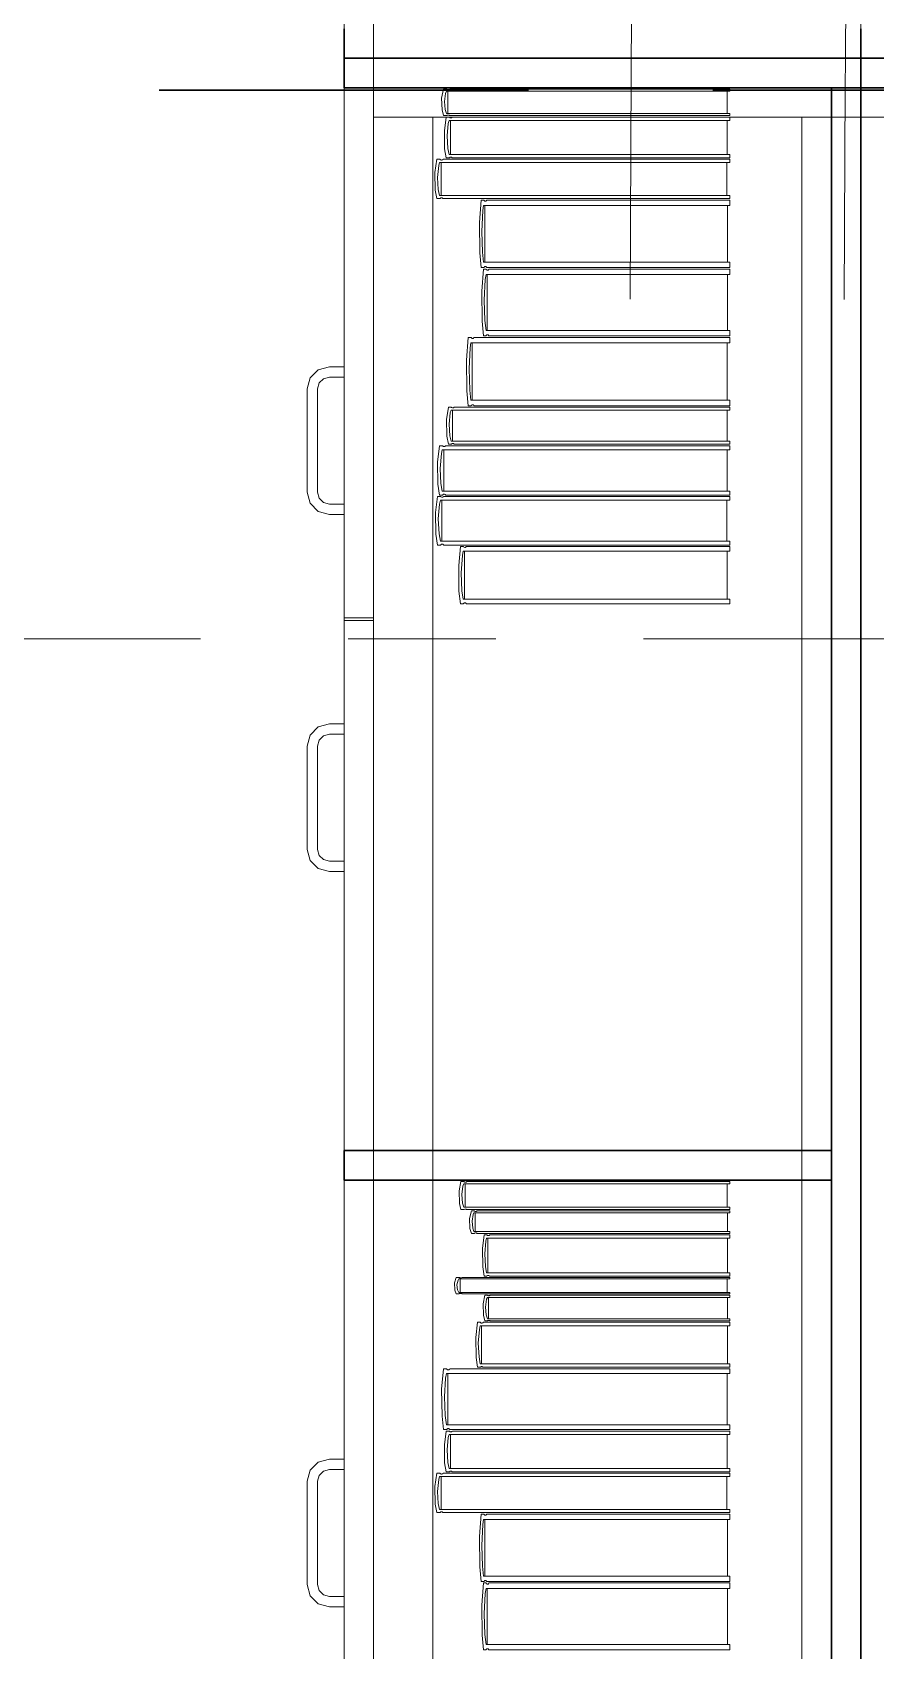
# Model space of a CAD drawing. Header units: inches. Extents: x -19 to 5698, y -728 to 92.
# Drawn here: x 310.553 to 311.124, y 33.721 to 34.818 of the extents above; entities that cross this region are included whole.
import ezdxf

# ---------------------------------------------------------------- set-up
doc = ezdxf.new("R2010")
doc.units = ezdxf.units.IN
doc.header["$MEASUREMENT"] = 0
doc.set_wipeout_variables(frame=1)
for name, pattern in [('HIDDEN', [0.375, 0.25, -0.125]), ('Punto & Raya', [0.65, 0.5, -0.075, 0, -0.075]), ('RAYITAS', [0.375, 0.25, -0.125]), ('Wipeout_Contour', [1, 0, -1])]:
    doc.linetypes.add(name, pattern=pattern)
for name, color, linetype, lineweight in [('00 conduct tomacorr', 120, 'HIDDEN', 30), ('T-TECHO-E', 150, 'Continuous', 20), ('TOMACORRIENTE', 22, 'RAYITAS', 9)]:
    doc.layers.add(name, color=color, linetype=linetype, lineweight=lineweight)
doc.layers.add('Interior - Mobiliario', color=7, linetype='Continuous')
doc.layers.add('Marcador - Secciones', color=7, linetype='Continuous')

# ---------------------------------------------------------------- blocks, each defined once
blk = doc.blocks.new('a')
at = {"layer": 'TOMACORRIENTE', "ltscale": 0.05}
h = blk.add_hatch(color=4, dxfattribs=at)
edge = h.paths.add_edge_path()
edge.add_arc((0, 0.0752), 0.02106, 0, 360)
at = {"layer": 'TOMACORRIENTE', "color": 4}
for p, q in [((-0.14553, 0.09625), (-0.0515, 0.09625)), ((-0.09851, 0.09625), (-0.09851, -0.09657)), ((0, 0.09625), (0, -0.09625)), ((0.06232, -0.09625), (0.06232, 0.09625))]:
    blk.add_line(p, q, dxfattribs=at)
blk.add_circle((0, 0.0752), 0.02106, dxfattribs=at)
blk = doc.blocks.new('CABLE 3FACE')
at = {"layer": 'T-TECHO-E', "rotation": 59.94170052614085}
blk.add_blockref('a', (0, 0), dxfattribs=at)

msp = doc.modelspace()

# ---------------------------------------------------------------- linework, layer by layer
at = {"layer": 'Interior - Mobiliario', "color": 175, "linetype": 'Continuous', "lineweight": 13}
for p, q in [((310.784, 33.32), (310.784, 34.78)), ((310.784, 34.78), (311.094, 34.78)), ((310.8303, 34.7651), (310.83, 34.773)), ((311.094, 34.78), (311.094, 33.32)), ((310.8313, 34.7611), (310.8303, 34.7651)), ((310.8319, 34.7707), (310.8324, 34.7652)), ((310.8324, 34.7652), (310.8333, 34.7626)), ((310.8333, 34.7626), (311.0253, 34.7626)), ((310.8335, 34.7612), (310.8334, 34.7611)), ((310.8338, 34.7613), (310.8335, 34.7612)), ((310.834, 34.7614), (310.8338, 34.7613)), ((310.8343, 34.7614), (310.834, 34.7614)), ((310.8346, 34.7614), (310.8343, 34.7614)), ((310.8349, 34.7614), (310.8346, 34.7614)), ((310.8352, 34.7613), (310.8349, 34.7614)), ((310.8354, 34.7612), (310.8352, 34.7613)), ((310.8356, 34.7611), (310.8354, 34.7612)), ((311.0253, 34.7626), (311.0253, 34.7611)), ((310.784, 34.76), (310.824, 34.76)), ((310.824, 34.76), (311.074, 34.76)), ((310.8334, 34.7611), (310.8313, 34.7611)), ((310.8319, 34.7509), (310.8332, 34.7601)), ((310.8321, 34.7385), (310.8319, 34.7509)), ((310.8332, 34.7601), (310.8352, 34.7601)), ((310.8345, 34.7558), (310.8337, 34.7473)), ((310.8351, 34.7579), (310.8345, 34.7558)), ((311.0253, 34.7579), (310.8351, 34.7579)), ((310.8352, 34.7601), (310.8354, 34.76)), ((310.8354, 34.76), (310.8357, 34.7598)), ((311.0253, 34.7611), (310.8356, 34.7611)), ((310.8357, 34.7598), (310.8359, 34.7597)), ((310.8359, 34.7597), (310.8362, 34.7597)), ((310.836, 34.7347), (310.836, 34.7579)), ((310.8362, 34.7597), (310.8365, 34.7597)), ((310.8365, 34.7597), (310.8368, 34.7597)), ((310.8368, 34.7597), (310.837, 34.7599)), ((310.837, 34.7599), (310.8373, 34.76)), ((310.8373, 34.76), (310.8374, 34.7601)), ((310.8374, 34.7601), (311.0253, 34.7601)), ((311.0234, 34.7579), (311.0234, 34.7347)), ((311.0253, 34.7601), (311.0253, 34.7579)), ((310.8337, 34.7473), (310.8342, 34.7388)), ((310.8254, 34.7226), (310.8267, 34.7315)), ((310.8267, 34.7315), (310.8289, 34.7315)), ((310.8287, 34.7293), (310.8281, 34.7273)), ((311.0253, 34.7293), (310.8287, 34.7293)), ((310.8289, 34.7315), (310.8291, 34.7313)), ((310.8291, 34.7313), (310.8293, 34.7312)), ((310.8293, 34.7312), (310.8296, 34.7311)), ((310.8296, 34.7311), (310.8299, 34.731)), ((310.8297, 34.707), (310.8297, 34.7293)), ((310.8299, 34.731), (310.8302, 34.731)), ((310.8302, 34.731), (310.8305, 34.7311)), ((310.8305, 34.7311), (310.8307, 34.7312)), ((310.8307, 34.7312), (310.831, 34.7314)), ((310.831, 34.7314), (310.8311, 34.7315)), ((310.8311, 34.7315), (311.0253, 34.7315)), ((310.8332, 34.7325), (310.8321, 34.7385)), ((310.8352, 34.7325), (310.8332, 34.7325)), ((310.8342, 34.7388), (310.8351, 34.7347)), ((310.8351, 34.7347), (311.0253, 34.7347)), ((310.8354, 34.7326), (310.8352, 34.7325)), ((310.8356, 34.7327), (310.8354, 34.7326)), ((310.8359, 34.7329), (310.8356, 34.7327)), ((310.8361, 34.7329), (310.8359, 34.7329)), ((310.8364, 34.7329), (310.8361, 34.7329)), ((310.8367, 34.7329), (310.8364, 34.7329)), ((310.837, 34.7328), (310.8367, 34.7329)), ((310.8372, 34.7326), (310.837, 34.7328)), ((310.8374, 34.7325), (310.8372, 34.7326)), ((311.0253, 34.7325), (310.8374, 34.7325)), ((311.0233, 34.7293), (311.0233, 34.707)), ((311.0253, 34.7347), (311.0253, 34.7325)), ((311.0253, 34.7315), (311.0253, 34.7293)), ((310.8257, 34.7107), (310.8254, 34.7226)), ((310.8281, 34.7273), (310.8273, 34.7192)), ((310.8273, 34.7192), (310.8278, 34.711)), ((310.8267, 34.7049), (310.8257, 34.7107)), ((310.8278, 34.711), (310.8287, 34.707)), ((310.8287, 34.707), (311.0253, 34.707)), ((311.0253, 34.707), (311.0253, 34.7049)), ((310.8289, 34.7049), (310.8267, 34.7049)), ((310.829, 34.705), (310.8289, 34.7049)), ((310.8293, 34.7052), (310.829, 34.705)), ((310.8295, 34.7053), (310.8293, 34.7052)), ((310.8298, 34.7053), (310.8295, 34.7053)), ((310.8301, 34.7053), (310.8298, 34.7053)), ((310.8304, 34.7053), (310.8301, 34.7053)), ((310.8307, 34.7052), (310.8304, 34.7053)), ((310.8309, 34.705), (310.8307, 34.7052)), ((310.8311, 34.7049), (310.8309, 34.705)), ((311.0253, 34.7049), (310.8311, 34.7049)), ((310.8557, 34.6886), (310.8568, 34.7039)), ((310.8568, 34.7039), (310.8587, 34.7039)), ((310.858, 34.6968), (310.8573, 34.6827)), ((310.8585, 34.7002), (310.858, 34.6968)), ((311.0253, 34.7002), (310.8585, 34.7002)), ((310.8587, 34.7039), (310.8588, 34.7036)), ((310.8588, 34.7036), (310.859, 34.7034)), ((310.859, 34.7034), (310.8593, 34.7032)), ((310.8593, 34.7032), (310.8595, 34.7031)), ((310.8594, 34.6618), (310.8594, 34.7002)), ((310.8595, 34.7031), (310.8597, 34.7031)), ((310.8597, 34.7031), (310.86, 34.7032)), ((310.86, 34.7032), (310.8602, 34.7034)), ((310.8602, 34.7034), (310.8604, 34.7037)), ((310.8604, 34.7037), (310.8605, 34.7039)), ((310.8605, 34.7039), (311.0253, 34.7039)), ((311.0236, 34.7002), (311.0236, 34.6618)), ((311.0253, 34.7039), (311.0253, 34.7002)), ((310.8559, 34.6682), (310.8557, 34.6886)), ((310.8573, 34.6827), (310.8577, 34.6687)), ((310.8568, 34.6582), (310.8559, 34.6682)), ((310.8577, 34.6687), (310.8585, 34.6618)), ((310.8587, 34.6582), (310.8568, 34.6582)), ((310.8573, 34.6421), (310.8584, 34.6572)), ((310.8584, 34.6572), (310.8602, 34.6572)), ((310.8585, 34.6618), (311.0253, 34.6618)), ((310.8588, 34.6583), (310.8587, 34.6582)), ((310.859, 34.6586), (310.8588, 34.6583)), ((310.8592, 34.6588), (310.859, 34.6586)), ((310.8594, 34.6589), (310.8592, 34.6588)), ((310.8597, 34.6589), (310.8594, 34.6589)), ((310.8601, 34.6535), (310.8596, 34.6501)), ((310.8599, 34.6588), (310.8597, 34.6589)), ((310.8602, 34.6587), (310.8599, 34.6588)), ((311.0253, 34.6535), (310.8601, 34.6535)), ((310.8604, 34.6584), (310.8602, 34.6587)), ((310.8602, 34.6572), (310.8603, 34.6569)), ((310.8603, 34.6569), (310.8606, 34.6567)), ((310.8605, 34.6582), (310.8604, 34.6584)), ((311.0253, 34.6582), (310.8605, 34.6582)), ((310.8606, 34.6567), (310.8608, 34.6565)), ((310.8608, 34.6565), (310.861, 34.6564)), ((310.8609, 34.6155), (310.8609, 34.6535)), ((310.861, 34.6564), (310.8613, 34.6564)), ((310.8613, 34.6564), (310.8615, 34.6565)), ((310.8615, 34.6565), (310.8618, 34.6567)), ((310.8618, 34.6567), (310.862, 34.657)), ((310.862, 34.657), (310.8621, 34.6572)), ((310.8621, 34.6572), (311.0253, 34.6572)), ((311.0236, 34.6535), (311.0236, 34.6155)), ((311.0253, 34.6618), (311.0253, 34.6582)), ((311.0253, 34.6572), (311.0253, 34.6535)), ((310.8575, 34.6218), (310.8573, 34.6421)), ((310.8596, 34.6501), (310.8589, 34.6362)), ((310.8589, 34.6362), (310.8593, 34.6223)), ((310.8584, 34.6119), (310.8575, 34.6218)), ((310.8593, 34.6223), (310.8601, 34.6155)), ((310.8469, 34.5954), (310.8481, 34.6109)), ((310.8481, 34.6109), (310.8501, 34.6109)), ((310.8501, 34.6109), (310.8502, 34.6106)), ((310.8502, 34.6106), (310.8504, 34.6104)), ((310.8504, 34.6104), (310.8507, 34.6102)), ((310.8507, 34.6102), (310.8509, 34.6101)), ((310.8509, 34.6101), (310.8512, 34.6101)), ((310.8512, 34.6101), (310.8514, 34.6102)), ((310.8514, 34.6102), (310.8517, 34.6104)), ((310.8517, 34.6104), (310.8519, 34.6107)), ((310.8519, 34.6107), (310.852, 34.6109)), ((310.852, 34.6109), (311.0253, 34.6109)), ((310.8602, 34.6119), (310.8584, 34.6119)), ((310.8601, 34.6155), (311.0253, 34.6155)), ((310.8603, 34.6121), (310.8602, 34.6119)), ((310.8605, 34.6123), (310.8603, 34.6121)), ((310.8607, 34.6125), (310.8605, 34.6123)), ((310.861, 34.6126), (310.8607, 34.6125)), ((310.8612, 34.6126), (310.861, 34.6126)), ((310.8615, 34.6126), (310.8612, 34.6126)), ((310.8617, 34.6124), (310.8615, 34.6126)), ((310.8619, 34.6121), (310.8617, 34.6124)), ((310.8621, 34.6119), (310.8619, 34.6121)), ((311.0253, 34.6119), (310.8621, 34.6119)), ((311.0253, 34.6155), (311.0253, 34.6119)), ((311.0253, 34.6109), (311.0253, 34.6072)), ((310.8494, 34.6037), (310.8486, 34.5895)), ((310.8499, 34.6072), (310.8494, 34.6037)), ((311.0253, 34.6072), (310.8499, 34.6072)), ((310.8508, 34.5683), (310.8508, 34.6072)), ((311.0235, 34.6072), (311.0235, 34.5683)), ((310.741, 34.5835), (310.7465, 34.589)), ((310.7465, 34.589), (310.754, 34.591)), ((310.754, 34.591), (310.764, 34.591)), ((310.764, 34.591), (310.764, 34.584)), ((310.8472, 34.5747), (310.8469, 34.5954)), ((310.8486, 34.5895), (310.8491, 34.5752)), ((310.739, 34.576), (310.741, 34.5835)), ((310.739, 34.506), (310.739, 34.576)), ((310.747, 34.58), (310.746, 34.576)), ((310.746, 34.576), (310.746, 34.506)), ((310.75, 34.5829), (310.747, 34.58)), ((310.754, 34.584), (310.75, 34.5829)), ((310.764, 34.584), (310.754, 34.584)), ((310.8491, 34.5752), (310.8499, 34.5683)), ((310.8481, 34.5646), (310.8472, 34.5747)), ((310.8501, 34.5646), (310.8481, 34.5646)), ((310.8499, 34.5683), (311.0253, 34.5683)), ((310.8504, 34.565), (310.8501, 34.5648)), ((310.8501, 34.5648), (310.8501, 34.5646)), ((310.8506, 34.5652), (310.8504, 34.565)), ((310.8509, 34.5653), (310.8506, 34.5652)), ((310.8511, 34.5653), (310.8509, 34.5653)), ((310.8514, 34.5653), (310.8511, 34.5653)), ((310.8516, 34.5651), (310.8514, 34.5653)), ((310.8519, 34.5648), (310.8516, 34.5651)), ((310.852, 34.5646), (310.8519, 34.5648)), ((311.0253, 34.5646), (310.852, 34.5646)), ((311.0253, 34.5683), (311.0253, 34.5646)), ((310.8333, 34.5552), (310.8346, 34.5636)), ((310.8335, 34.544), (310.8333, 34.5552)), ((310.8346, 34.5636), (310.8366, 34.5636)), ((310.8359, 34.5597), (310.8351, 34.552)), ((310.8365, 34.5616), (310.8359, 34.5597)), ((311.0253, 34.5616), (310.8365, 34.5616)), ((310.8366, 34.5636), (310.8368, 34.5634)), ((310.8368, 34.5634), (310.837, 34.5633)), ((310.837, 34.5633), (310.8373, 34.5632)), ((310.8373, 34.5632), (310.8376, 34.5632)), ((310.8374, 34.5405), (310.8374, 34.5616)), ((310.8376, 34.5632), (310.8379, 34.5632)), ((310.8379, 34.5632), (310.8381, 34.5632)), ((310.8381, 34.5632), (310.8384, 34.5633)), ((310.8384, 34.5633), (310.8386, 34.5635)), ((310.8386, 34.5635), (310.8387, 34.5636)), ((310.8387, 34.5636), (311.0253, 34.5636)), ((311.0234, 34.5616), (311.0234, 34.5405)), ((311.0253, 34.5636), (311.0253, 34.5616)), ((310.8346, 34.5385), (310.8335, 34.544)), ((310.8351, 34.552), (310.8356, 34.5443)), ((310.8356, 34.5443), (310.8365, 34.5405)), ((310.8272, 34.5264), (310.8285, 34.5375)), ((310.8285, 34.5375), (310.8307, 34.5375)), ((310.8299, 34.5323), (310.8291, 34.5221)), ((310.8305, 34.5348), (310.8299, 34.5323)), ((311.0253, 34.5348), (310.8305, 34.5348)), ((310.8307, 34.5375), (310.8308, 34.5373)), ((310.8308, 34.5373), (310.8311, 34.5371)), ((310.8311, 34.5371), (310.8313, 34.537)), ((310.8313, 34.537), (310.8316, 34.537)), ((310.8315, 34.5068), (310.8315, 34.5348)), ((310.8316, 34.537), (310.8319, 34.537)), ((310.8319, 34.537), (310.8322, 34.537)), ((310.8322, 34.537), (310.8325, 34.5372)), ((310.8325, 34.5372), (310.8327, 34.5374)), ((310.8327, 34.5374), (310.8328, 34.5375)), ((310.8328, 34.5375), (311.0253, 34.5375)), ((310.8366, 34.5385), (310.8346, 34.5385)), ((310.8365, 34.5405), (311.0253, 34.5405)), ((310.8367, 34.5386), (310.8366, 34.5385)), ((310.837, 34.5388), (310.8367, 34.5386)), ((310.8372, 34.5389), (310.837, 34.5388)), ((310.8375, 34.5389), (310.8372, 34.5389)), ((310.8378, 34.5389), (310.8375, 34.5389)), ((310.8381, 34.5389), (310.8378, 34.5389)), ((310.8383, 34.5388), (310.8381, 34.5389)), ((310.8386, 34.5386), (310.8383, 34.5388)), ((310.8387, 34.5385), (310.8386, 34.5386)), ((311.0253, 34.5385), (310.8387, 34.5385)), ((311.0234, 34.5348), (311.0234, 34.5068)), ((311.0253, 34.5405), (311.0253, 34.5385)), ((311.0253, 34.5375), (311.0253, 34.5348)), ((310.8274, 34.5114), (310.8272, 34.5264)), ((310.8291, 34.5221), (310.8296, 34.5118)), ((310.8285, 34.5041), (310.8274, 34.5114)), ((310.8296, 34.5118), (310.8305, 34.5068)), ((310.741, 34.4985), (310.739, 34.506)), ((310.7465, 34.493), (310.741, 34.4985)), ((310.746, 34.506), (310.747, 34.502)), ((310.747, 34.502), (310.75, 34.4991)), ((310.75, 34.4991), (310.754, 34.498)), ((310.8259, 34.4922), (310.8272, 34.5031)), ((310.8272, 34.5031), (310.8294, 34.5031)), ((310.8307, 34.5041), (310.8285, 34.5041)), ((310.8292, 34.5005), (310.8286, 34.498)), ((311.0253, 34.5005), (310.8292, 34.5005)), ((310.8294, 34.5031), (310.8295, 34.5029)), ((310.8295, 34.5029), (310.8298, 34.5028)), ((310.8298, 34.5028), (310.8301, 34.5026)), ((310.8301, 34.5026), (310.8303, 34.5026)), ((310.8302, 34.4729), (310.8302, 34.5005)), ((310.8303, 34.5026), (310.8306, 34.5026)), ((310.8305, 34.5068), (311.0253, 34.5068)), ((310.8306, 34.5026), (310.8309, 34.5027)), ((310.8308, 34.5042), (310.8307, 34.5041)), ((310.831, 34.5044), (310.8308, 34.5042)), ((310.8309, 34.5027), (310.8312, 34.5028)), ((310.8313, 34.5046), (310.831, 34.5044)), ((310.8312, 34.5028), (310.8314, 34.503)), ((310.8316, 34.5047), (310.8313, 34.5046)), ((310.8314, 34.503), (310.8316, 34.5031)), ((310.8319, 34.5047), (310.8316, 34.5047)), ((310.8316, 34.5031), (311.0253, 34.5031)), ((310.8321, 34.5046), (310.8319, 34.5047)), ((310.8324, 34.5045), (310.8321, 34.5046)), ((310.8327, 34.5043), (310.8324, 34.5045)), ((310.8328, 34.5041), (310.8327, 34.5043)), ((311.0253, 34.5041), (310.8328, 34.5041)), ((311.0233, 34.5005), (311.0233, 34.4729)), ((311.0253, 34.5068), (311.0253, 34.5041)), ((311.0253, 34.5031), (311.0253, 34.5005)), ((310.754, 34.491), (310.7465, 34.493)), ((310.754, 34.498), (310.764, 34.498)), ((310.764, 34.491), (310.754, 34.491)), ((310.764, 34.498), (310.764, 34.491)), ((310.8261, 34.4775), (310.8259, 34.4922)), ((310.8286, 34.498), (310.8278, 34.4879)), ((310.8278, 34.4879), (310.8283, 34.4778)), ((310.8272, 34.4702), (310.8261, 34.4775)), ((310.8283, 34.4778), (310.8292, 34.4729)), ((310.8294, 34.4702), (310.8272, 34.4702)), ((310.8292, 34.4729), (311.0253, 34.4729)), ((310.8295, 34.4704), (310.8294, 34.4702)), ((310.8297, 34.4706), (310.8295, 34.4704)), ((310.83, 34.4707), (310.8297, 34.4706)), ((310.8303, 34.4708), (310.83, 34.4707)), ((310.8306, 34.4708), (310.8303, 34.4708)), ((310.8309, 34.4707), (310.8306, 34.4708)), ((310.8311, 34.4706), (310.8309, 34.4707)), ((310.8314, 34.4704), (310.8311, 34.4706)), ((310.8316, 34.4702), (310.8314, 34.4704)), ((311.0253, 34.4702), (310.8316, 34.4702)), ((310.8416, 34.4563), (310.8428, 34.4692)), ((310.8428, 34.4692), (310.8448, 34.4692)), ((310.8446, 34.4661), (310.8441, 34.4632)), ((311.0253, 34.4661), (310.8446, 34.4661)), ((310.8448, 34.4692), (310.8449, 34.469)), ((310.8449, 34.469), (310.8452, 34.4688)), ((310.8452, 34.4688), (310.8454, 34.4687)), ((310.8454, 34.4687), (310.8457, 34.4686)), ((310.8455, 34.4335), (310.8455, 34.4661)), ((310.8457, 34.4686), (310.8459, 34.4686)), ((310.8459, 34.4686), (310.8462, 34.4687)), ((310.8462, 34.4687), (310.8465, 34.4689)), ((310.8465, 34.4689), (310.8467, 34.4691)), ((310.8467, 34.4691), (310.8468, 34.4692)), ((310.8468, 34.4692), (311.0253, 34.4692)), ((311.0235, 34.4661), (311.0235, 34.4335)), ((311.0253, 34.4729), (311.0253, 34.4702)), ((311.0253, 34.4692), (311.0253, 34.4661)), ((310.8418, 34.4389), (310.8416, 34.4563)), ((310.8441, 34.4632), (310.8433, 34.4513)), ((310.8433, 34.4513), (310.8438, 34.4393)), ((310.8428, 34.4304), (310.8418, 34.4389)), ((310.8438, 34.4393), (310.8446, 34.4335)), ((310.8446, 34.4335), (311.0253, 34.4335)), ((311.0253, 34.4335), (311.0253, 34.4304)), ((310.8448, 34.4304), (310.8428, 34.4304)), ((310.8449, 34.4305), (310.8448, 34.4304)), ((310.8451, 34.4308), (310.8449, 34.4305)), ((310.8454, 34.4309), (310.8451, 34.4308)), ((310.8456, 34.431), (310.8454, 34.4309)), ((310.8459, 34.431), (310.8456, 34.431)), ((310.8462, 34.431), (310.8459, 34.431)), ((310.8464, 34.4308), (310.8462, 34.431)), ((310.8466, 34.4306), (310.8464, 34.4308)), ((310.8468, 34.4304), (310.8466, 34.4306)), ((311.0253, 34.4304), (310.8468, 34.4304)), ((310.764, 34.421), (310.784, 34.421)), ((310.764, 34.419), (310.784, 34.419)), ((310.7465, 34.347), (310.741, 34.3415)), ((310.754, 34.349), (310.7465, 34.347)), ((310.764, 34.349), (310.754, 34.349)), ((310.764, 34.342), (310.764, 34.349)), ((310.741, 34.3415), (310.739, 34.334)), ((310.739, 34.334), (310.739, 34.264)), ((310.746, 34.334), (310.747, 34.338)), ((310.746, 34.264), (310.746, 34.334)), ((310.747, 34.338), (310.75, 34.3409)), ((310.75, 34.3409), (310.754, 34.342)), ((310.754, 34.342), (310.764, 34.342)), ((310.739, 34.264), (310.741, 34.2565)), ((310.747, 34.26), (310.746, 34.264)), ((310.75, 34.2571), (310.747, 34.26)), ((310.754, 34.256), (310.75, 34.2571)), ((310.741, 34.2565), (310.7465, 34.251)), ((310.7465, 34.251), (310.754, 34.249)), ((310.764, 34.256), (310.754, 34.256)), ((310.754, 34.249), (310.764, 34.249)), ((310.764, 34.249), (310.764, 34.256)), ((310.8421, 34.0242), (310.8419, 34.0327)), ((310.8437, 34.0302), (310.8441, 34.0244)), ((310.8431, 34.0201), (310.8421, 34.0242)), ((310.8451, 34.0201), (310.8431, 34.0201)), ((310.8441, 34.0244), (310.845, 34.0216)), ((310.845, 34.0216), (311.0253, 34.0216)), ((310.8452, 34.0201), (310.8451, 34.0201)), ((310.8454, 34.0202), (310.8452, 34.0201)), ((310.8457, 34.0203), (310.8454, 34.0202)), ((310.846, 34.0204), (310.8457, 34.0203)), ((310.8462, 34.0204), (310.846, 34.0204)), ((310.8465, 34.0203), (310.8462, 34.0204)), ((310.8467, 34.0203), (310.8465, 34.0203)), ((310.847, 34.0202), (310.8467, 34.0203)), ((310.8471, 34.0201), (310.847, 34.0202)), ((311.0253, 34.0201), (310.8471, 34.0201)), ((310.849, 34.014), (310.8502, 34.0191)), ((310.8502, 34.0191), (310.8521, 34.0191)), ((310.8514, 34.0167), (310.8507, 34.0121)), ((310.8519, 34.0178), (310.8514, 34.0167)), ((311.0253, 34.0178), (310.8519, 34.0178)), ((310.8521, 34.0191), (310.8522, 34.019)), ((310.8522, 34.019), (310.8524, 34.0189)), ((310.8524, 34.0189), (310.8527, 34.0188)), ((310.8527, 34.0188), (310.8529, 34.0188)), ((310.8528, 34.0051), (310.8528, 34.0178)), ((310.8529, 34.0188), (310.8532, 34.0188)), ((310.8532, 34.0188), (310.8534, 34.0188)), ((310.8534, 34.0188), (310.8537, 34.0189)), ((310.8537, 34.0189), (310.8539, 34.019)), ((310.8539, 34.019), (310.854, 34.0191)), ((310.854, 34.0191), (311.0253, 34.0191)), ((311.0236, 34.0178), (311.0236, 34.0051)), ((311.0253, 34.0216), (311.0253, 34.0201)), ((311.0253, 34.0191), (311.0253, 34.0178)), ((310.8492, 34.0072), (310.849, 34.014)), ((310.8502, 34.0039), (310.8492, 34.0072)), ((310.8507, 34.0121), (310.8511, 34.0074)), ((310.8511, 34.0074), (310.8519, 34.0051)), ((310.8519, 34.0051), (311.0253, 34.0051)), ((311.0253, 34.0051), (311.0253, 34.0039)), ((310.8521, 34.0039), (310.8502, 34.0039)), ((310.8522, 34.004), (310.8521, 34.0039)), ((310.8524, 34.0041), (310.8522, 34.004)), ((310.8526, 34.0041), (310.8524, 34.0041)), ((310.8529, 34.0042), (310.8526, 34.0041)), ((310.8531, 34.0042), (310.8529, 34.0042)), ((310.8534, 34.0042), (310.8531, 34.0042)), ((310.8536, 34.0041), (310.8534, 34.0042)), ((310.8539, 34.004), (310.8536, 34.0041)), ((310.854, 34.0039), (310.8539, 34.004)), ((311.0253, 34.0039), (310.854, 34.0039)), ((310.8577, 33.9936), (310.8588, 34.0029)), ((310.8588, 34.0029), (310.8606, 34.0029)), ((310.86, 33.9986), (310.8593, 33.99)), ((310.8605, 34.0007), (310.86, 33.9986)), ((311.0253, 34.0007), (310.8605, 34.0007)), ((310.8606, 34.0029), (310.8608, 34.0028)), ((310.8608, 34.0028), (310.861, 34.0026)), ((310.861, 34.0026), (310.8612, 34.0025)), ((310.8612, 34.0025), (310.8615, 34.0025)), ((310.8613, 33.9773), (310.8613, 34.0007)), ((310.8615, 34.0025), (310.8617, 34.0025)), ((310.8617, 34.0025), (310.862, 34.0025)), ((310.862, 34.0025), (310.8622, 34.0026)), ((310.8622, 34.0026), (310.8624, 34.0028)), ((310.8624, 34.0028), (310.8625, 34.0029)), ((310.8625, 34.0029), (311.0253, 34.0029)), ((311.0237, 34.0007), (311.0237, 33.9773)), ((311.0253, 34.0029), (311.0253, 34.0007)), ((310.8579, 33.9812), (310.8577, 33.9936)), ((310.8593, 33.99), (310.8597, 33.9815)), ((310.8387, 33.9704), (310.8399, 33.974)), ((310.8399, 33.974), (310.8419, 33.974)), ((310.8412, 33.9723), (310.8404, 33.969)), ((310.8418, 33.9732), (310.8412, 33.9723)), ((311.0253, 33.9732), (310.8418, 33.9732)), ((310.8419, 33.974), (310.8421, 33.974)), ((310.8421, 33.974), (310.8423, 33.9739)), ((310.8423, 33.9739), (310.8426, 33.9739)), ((310.8426, 33.9739), (310.8429, 33.9739)), ((310.8427, 33.9639), (310.8427, 33.9732)), ((310.8429, 33.9739), (310.8431, 33.9739)), ((310.8431, 33.9739), (310.8434, 33.9739)), ((310.8434, 33.9739), (310.8436, 33.9739)), ((310.8436, 33.9739), (310.8439, 33.974)), ((310.8439, 33.974), (310.844, 33.974)), ((310.844, 33.974), (311.0253, 33.974)), ((310.8588, 33.975), (310.8579, 33.9812)), ((310.8606, 33.975), (310.8588, 33.975)), ((310.8597, 33.9815), (310.8605, 33.9773)), ((310.8605, 33.9773), (311.0253, 33.9773)), ((310.8607, 33.9752), (310.8606, 33.975)), ((310.861, 33.9753), (310.8607, 33.9752)), ((310.8612, 33.9754), (310.861, 33.9753)), ((310.8614, 33.9755), (310.8612, 33.9754)), ((310.8617, 33.9755), (310.8614, 33.9755)), ((310.8619, 33.9755), (310.8617, 33.9755)), ((310.8621, 33.9754), (310.8619, 33.9755)), ((310.8624, 33.9752), (310.8621, 33.9754)), ((310.8625, 33.975), (310.8624, 33.9752)), ((311.0253, 33.975), (310.8625, 33.975)), ((311.0235, 33.9732), (311.0235, 33.9639)), ((311.0253, 33.9773), (311.0253, 33.975)), ((311.0253, 33.974), (311.0253, 33.9732)), ((310.8389, 33.9654), (310.8387, 33.9704)), ((310.8399, 33.963), (310.8389, 33.9654)), ((310.8419, 33.963), (310.8399, 33.963)), ((310.8404, 33.969), (310.8409, 33.9656)), ((310.8409, 33.9656), (310.8418, 33.9639)), ((310.8418, 33.9639), (311.0253, 33.9639)), ((310.842, 33.9631), (310.8419, 33.963)), ((310.8423, 33.9631), (310.842, 33.9631)), ((310.8425, 33.9632), (310.8423, 33.9631)), ((310.8428, 33.9632), (310.8425, 33.9632)), ((310.8431, 33.9632), (310.8428, 33.9632)), ((310.8433, 33.9632), (310.8431, 33.9632)), ((310.8436, 33.9632), (310.8433, 33.9632)), ((310.8438, 33.9631), (310.8436, 33.9632)), ((310.844, 33.963), (310.8438, 33.9631)), ((311.0253, 33.963), (310.844, 33.963)), ((310.8582, 33.9562), (310.8593, 33.962)), ((310.8593, 33.962), (310.8611, 33.962)), ((310.8611, 33.962), (310.8612, 33.9619)), ((310.8612, 33.9619), (310.8615, 33.9618)), ((310.8615, 33.9618), (310.8617, 33.9618)), ((310.8617, 33.9618), (310.8619, 33.9617)), ((310.8619, 33.9617), (310.8622, 33.9617)), ((310.8622, 33.9617), (310.8624, 33.9618)), ((310.8624, 33.9618), (310.8626, 33.9619)), ((310.8626, 33.9619), (310.8629, 33.962)), ((310.8629, 33.962), (310.8629, 33.962)), ((310.8629, 33.962), (311.0253, 33.962)), ((311.0253, 33.9639), (311.0253, 33.963)), ((311.0253, 33.962), (311.0253, 33.9606)), ((310.8584, 33.9485), (310.8582, 33.9562)), ((310.8605, 33.9593), (310.8598, 33.954)), ((310.8598, 33.954), (310.8602, 33.9487)), ((310.861, 33.9606), (310.8605, 33.9593)), ((311.0253, 33.9606), (310.861, 33.9606)), ((310.8618, 33.9461), (310.8618, 33.9606)), ((311.0237, 33.9606), (311.0237, 33.9461)), ((310.8533, 33.9335), (310.8544, 33.9437)), ((310.8544, 33.9437), (310.8563, 33.9437)), ((310.8561, 33.9412), (310.8556, 33.9389)), ((311.0253, 33.9412), (310.8561, 33.9412)), ((310.8563, 33.9437), (310.8564, 33.9435)), ((310.8564, 33.9435), (310.8566, 33.9433)), ((310.8566, 33.9433), (310.8569, 33.9432)), ((310.8569, 33.9432), (310.8571, 33.9432)), ((310.857, 33.9156), (310.857, 33.9412)), ((310.8571, 33.9432), (310.8574, 33.9432)), ((310.8574, 33.9432), (310.8576, 33.9432)), ((310.8576, 33.9432), (310.8579, 33.9434)), ((310.8579, 33.9434), (310.8581, 33.9436)), ((310.8581, 33.9436), (310.8582, 33.9437)), ((310.8582, 33.9437), (311.0253, 33.9437)), ((310.8593, 33.9447), (310.8584, 33.9485)), ((310.8611, 33.9447), (310.8593, 33.9447)), ((310.8602, 33.9487), (310.861, 33.9461)), ((310.861, 33.9461), (311.0253, 33.9461)), ((310.8612, 33.9447), (310.8611, 33.9447)), ((310.8614, 33.9448), (310.8612, 33.9447)), ((310.8616, 33.9449), (310.8614, 33.9448)), ((310.8619, 33.945), (310.8616, 33.9449)), ((310.8621, 33.945), (310.8619, 33.945)), ((310.8624, 33.9449), (310.8621, 33.945)), ((310.8626, 33.9449), (310.8624, 33.9449)), ((310.8628, 33.9448), (310.8626, 33.9449)), ((310.8629, 33.9447), (310.8628, 33.9448)), ((311.0253, 33.9447), (310.8629, 33.9447)), ((311.0236, 33.9412), (311.0236, 33.9156)), ((311.0253, 33.9461), (311.0253, 33.9447)), ((311.0253, 33.9437), (311.0253, 33.9412)), ((310.8535, 33.9199), (310.8533, 33.9335)), ((310.8556, 33.9389), (310.8549, 33.9296)), ((310.8549, 33.9296), (310.8554, 33.9202)), ((310.8544, 33.9132), (310.8535, 33.9199)), ((310.8554, 33.9202), (310.8561, 33.9156)), ((310.83, 33.8984), (310.8313, 33.9122)), ((310.8313, 33.9122), (310.8334, 33.9122)), ((310.8333, 33.9089), (310.8327, 33.9058)), ((311.0253, 33.9089), (310.8333, 33.9089)), ((310.8334, 33.9122), (310.8336, 33.9119)), ((310.8336, 33.9119), (310.8338, 33.9117)), ((310.8338, 33.9117), (310.8341, 33.9116)), ((310.8341, 33.9116), (310.8344, 33.9115)), ((310.8342, 33.8743), (310.8342, 33.9089)), ((310.8344, 33.9115), (310.8347, 33.9115)), ((310.8347, 33.9115), (310.835, 33.9116)), ((310.835, 33.9116), (310.8352, 33.9118)), ((310.8352, 33.9118), (310.8355, 33.912)), ((310.8355, 33.912), (310.8356, 33.9122)), ((310.8356, 33.9122), (311.0253, 33.9122)), ((310.8563, 33.9132), (310.8544, 33.9132)), ((310.8561, 33.9156), (311.0253, 33.9156)), ((310.8564, 33.9133), (310.8563, 33.9132)), ((310.8566, 33.9135), (310.8564, 33.9133)), ((310.8568, 33.9136), (310.8566, 33.9135)), ((310.8571, 33.9137), (310.8568, 33.9136)), ((310.8573, 33.9137), (310.8571, 33.9137)), ((310.8576, 33.9136), (310.8573, 33.9137)), ((310.8578, 33.9135), (310.8576, 33.9136)), ((310.858, 33.9133), (310.8578, 33.9135)), ((310.8582, 33.9132), (310.858, 33.9133)), ((311.0253, 33.9132), (310.8582, 33.9132)), ((311.0234, 33.9089), (311.0234, 33.8743)), ((311.0253, 33.9156), (311.0253, 33.9132)), ((311.0253, 33.9122), (311.0253, 33.9089)), ((310.8303, 33.8801), (310.83, 33.8984)), ((310.8327, 33.9058), (310.8319, 33.8931)), ((310.8319, 33.8931), (310.8324, 33.8805)), ((310.8313, 33.871), (310.8303, 33.8801)), ((310.8324, 33.8805), (310.8333, 33.8743)), ((310.8333, 33.8743), (311.0253, 33.8743)), ((311.0253, 33.8743), (311.0253, 33.871)), ((310.8334, 33.871), (310.8313, 33.871)), ((310.8319, 33.8608), (310.8332, 33.87)), ((310.8332, 33.87), (310.8352, 33.87)), ((310.8335, 33.8712), (310.8334, 33.871)), ((310.8338, 33.8714), (310.8335, 33.8712)), ((310.8345, 33.8657), (310.8337, 33.8572)), ((310.834, 33.8716), (310.8338, 33.8714)), ((310.8343, 33.8717), (310.834, 33.8716)), ((310.8346, 33.8717), (310.8343, 33.8717)), ((310.8351, 33.8678), (310.8345, 33.8657)), ((310.8349, 33.8716), (310.8346, 33.8717)), ((310.8352, 33.8715), (310.8349, 33.8716)), ((311.0253, 33.8678), (310.8351, 33.8678)), ((310.8354, 33.8712), (310.8352, 33.8715)), ((310.8352, 33.87), (310.8354, 33.8699)), ((310.8356, 33.871), (310.8354, 33.8712)), ((310.8354, 33.8699), (310.8357, 33.8697)), ((311.0253, 33.871), (310.8356, 33.871)), ((310.8357, 33.8697), (310.8359, 33.8696)), ((310.8359, 33.8696), (310.8362, 33.8696)), ((310.836, 33.8446), (310.836, 33.8678)), ((310.8362, 33.8696), (310.8365, 33.8696)), ((310.8365, 33.8696), (310.8368, 33.8696)), ((310.8368, 33.8696), (310.837, 33.8698)), ((310.837, 33.8698), (310.8373, 33.8699)), ((310.8373, 33.8699), (310.8374, 33.87)), ((310.8374, 33.87), (311.0253, 33.87)), ((311.0234, 33.8678), (311.0234, 33.8446)), ((311.0253, 33.87), (311.0253, 33.8678)), ((310.8321, 33.8484), (310.8319, 33.8608)), ((310.8337, 33.8572), (310.8342, 33.8487)), ((310.739, 33.836), (310.741, 33.8435)), ((310.741, 33.8435), (310.7465, 33.849)), ((310.7465, 33.849), (310.754, 33.851)), ((310.75, 33.8429), (310.747, 33.84)), ((310.754, 33.844), (310.75, 33.8429)), ((310.754, 33.851), (310.764, 33.851)), ((310.764, 33.844), (310.754, 33.844)), ((310.764, 33.851), (310.764, 33.844)), ((310.8254, 33.8325), (310.8267, 33.8414)), ((310.8267, 33.8414), (310.8289, 33.8414)), ((310.8289, 33.8414), (310.8291, 33.8412)), ((310.8291, 33.8412), (310.8293, 33.8411)), ((310.8293, 33.8411), (310.8296, 33.841)), ((310.8296, 33.841), (310.8299, 33.8409)), ((310.8299, 33.8409), (310.8302, 33.8409)), ((310.8302, 33.8409), (310.8305, 33.841)), ((310.8305, 33.841), (310.8307, 33.8411)), ((310.8307, 33.8411), (310.831, 33.8413)), ((310.831, 33.8413), (310.8311, 33.8414)), ((310.8311, 33.8414), (311.0253, 33.8414)), ((310.8332, 33.8424), (310.8321, 33.8484)), ((310.8352, 33.8424), (310.8332, 33.8424)), ((310.8342, 33.8487), (310.8351, 33.8446)), ((310.8351, 33.8446), (311.0253, 33.8446)), ((310.8354, 33.8425), (310.8352, 33.8424)), ((310.8356, 33.8426), (310.8354, 33.8425)), ((310.8359, 33.8428), (310.8356, 33.8426)), ((310.8361, 33.8428), (310.8359, 33.8428)), ((310.8364, 33.8428), (310.8361, 33.8428)), ((310.8367, 33.8428), (310.8364, 33.8428)), ((310.837, 33.8427), (310.8367, 33.8428)), ((310.8372, 33.8425), (310.837, 33.8427)), ((310.8374, 33.8424), (310.8372, 33.8425)), ((311.0253, 33.8424), (310.8374, 33.8424)), ((311.0253, 33.8446), (311.0253, 33.8424)), ((311.0253, 33.8414), (311.0253, 33.8392)), ((310.739, 33.766), (310.739, 33.836)), ((310.747, 33.84), (310.746, 33.836)), ((310.746, 33.836), (310.746, 33.766)), ((310.8257, 33.8206), (310.8254, 33.8325)), ((310.8281, 33.8372), (310.8273, 33.8291)), ((310.8287, 33.8392), (310.8281, 33.8372)), ((311.0253, 33.8392), (310.8287, 33.8392)), ((310.8297, 33.8169), (310.8297, 33.8392)), ((311.0233, 33.8392), (311.0233, 33.8169)), ((310.8267, 33.8148), (310.8257, 33.8206)), ((310.8273, 33.8291), (310.8278, 33.8209)), ((310.8278, 33.8209), (310.8287, 33.8169)), ((310.8289, 33.8148), (310.8267, 33.8148)), ((310.8287, 33.8169), (311.0253, 33.8169)), ((310.829, 33.8149), (310.8289, 33.8148)), ((310.8293, 33.8151), (310.829, 33.8149)), ((310.8295, 33.8152), (310.8293, 33.8151)), ((310.8298, 33.8152), (310.8295, 33.8152)), ((310.8301, 33.8152), (310.8298, 33.8152)), ((310.8304, 33.8152), (310.8301, 33.8152)), ((310.8307, 33.8151), (310.8304, 33.8152)), ((310.8309, 33.8149), (310.8307, 33.8151)), ((310.8311, 33.8148), (310.8309, 33.8149)), ((311.0253, 33.8148), (310.8311, 33.8148)), ((310.8557, 33.7985), (310.8568, 33.8138)), ((310.8568, 33.8138), (310.8587, 33.8138)), ((310.8585, 33.8101), (310.858, 33.8067)), ((311.0253, 33.8101), (310.8585, 33.8101)), ((310.8587, 33.8138), (310.8588, 33.8135)), ((310.8588, 33.8135), (310.859, 33.8133)), ((310.859, 33.8133), (310.8593, 33.8131)), ((310.8593, 33.8131), (310.8595, 33.813)), ((310.8594, 33.7717), (310.8594, 33.8101)), ((310.8595, 33.813), (310.8597, 33.813)), ((310.8597, 33.813), (310.86, 33.8131)), ((310.86, 33.8131), (310.8602, 33.8133)), ((310.8602, 33.8133), (310.8604, 33.8136)), ((310.8604, 33.8136), (310.8605, 33.8138)), ((310.8605, 33.8138), (311.0253, 33.8138)), ((311.0236, 33.8101), (311.0236, 33.7717)), ((311.0253, 33.8169), (311.0253, 33.8148)), ((311.0253, 33.8138), (311.0253, 33.8101)), ((310.8559, 33.7781), (310.8557, 33.7985)), ((310.858, 33.8067), (310.8573, 33.7926)), ((310.8573, 33.7926), (310.8577, 33.7786)), ((310.8568, 33.7681), (310.8559, 33.7781)), ((310.8577, 33.7786), (310.8585, 33.7717)), ((310.741, 33.7585), (310.739, 33.766)), ((310.746, 33.766), (310.747, 33.762)), ((310.8587, 33.7681), (310.8568, 33.7681)), ((310.8573, 33.752), (310.8584, 33.7671)), ((310.8584, 33.7671), (310.8602, 33.7671)), ((310.8585, 33.7717), (311.0253, 33.7717)), ((310.8588, 33.7682), (310.8587, 33.7681)), ((310.859, 33.7685), (310.8588, 33.7682)), ((310.8592, 33.7687), (310.859, 33.7685)), ((310.8594, 33.7688), (310.8592, 33.7687)), ((310.8597, 33.7688), (310.8594, 33.7688)), ((310.8599, 33.7687), (310.8597, 33.7688)), ((310.8602, 33.7686), (310.8599, 33.7687)), ((310.8604, 33.7683), (310.8602, 33.7686)), ((310.8602, 33.7671), (310.8603, 33.7668)), ((310.8603, 33.7668), (310.8606, 33.7666)), ((310.8605, 33.7681), (310.8604, 33.7683)), ((311.0253, 33.7681), (310.8605, 33.7681)), ((310.8606, 33.7666), (310.8608, 33.7664)), ((310.8608, 33.7664), (310.861, 33.7663)), ((310.861, 33.7663), (310.8613, 33.7663)), ((310.8613, 33.7663), (310.8615, 33.7664)), ((310.8615, 33.7664), (310.8618, 33.7666)), ((310.8618, 33.7666), (310.862, 33.7669)), ((310.862, 33.7669), (310.8621, 33.7671)), ((310.8621, 33.7671), (311.0253, 33.7671)), ((311.0253, 33.7717), (311.0253, 33.7681)), ((311.0253, 33.7671), (311.0253, 33.7634)), ((310.7465, 33.753), (310.741, 33.7585)), ((310.754, 33.751), (310.7465, 33.753)), ((310.747, 33.762), (310.75, 33.7591)), ((310.75, 33.7591), (310.754, 33.758)), ((310.754, 33.758), (310.764, 33.758)), ((310.764, 33.758), (310.764, 33.751)), ((310.8596, 33.76), (310.8589, 33.7461)), ((310.8601, 33.7634), (310.8596, 33.76)), ((311.0253, 33.7634), (310.8601, 33.7634)), ((310.8609, 33.7254), (310.8609, 33.7634)), ((311.0236, 33.7634), (311.0236, 33.7254)), ((310.764, 33.751), (310.754, 33.751)), ((310.8575, 33.7317), (310.8573, 33.752)), ((310.8589, 33.7461), (310.8593, 33.7322)), ((310.8584, 33.7218), (310.8575, 33.7317)), ((310.8593, 33.7322), (310.8601, 33.7254)), ((310.8602, 33.7218), (310.8584, 33.7218)), ((310.8601, 33.7254), (311.0253, 33.7254)), ((310.8603, 33.722), (310.8602, 33.7218)), ((310.8605, 33.7222), (310.8603, 33.722)), ((310.8607, 33.7224), (310.8605, 33.7222)), ((310.861, 33.7225), (310.8607, 33.7224)), ((310.8612, 33.7225), (310.861, 33.7225)), ((310.8615, 33.7225), (310.8612, 33.7225)), ((310.8617, 33.7223), (310.8615, 33.7225)), ((310.8619, 33.722), (310.8617, 33.7223)), ((310.8621, 33.7218), (310.8619, 33.722)), ((311.0253, 33.7218), (310.8621, 33.7218)), ((311.0253, 33.7254), (311.0253, 33.7218))]:
    msp.add_line(p, q, dxfattribs=at)

# ---------------------------------------------------------------- next in the draw order: wipeouts: each hides what was drawn before it
at = {"color": 254, "linetype": 'Wipeout_Contour', "lineweight": 0, "ltscale": 9783.372256}
msp.add_wipeout([(310.764, 34.04), (311.094, 34.04), (311.094, 34.06), (310.764, 34.06)], dxfattribs=at).dxf.layer = 'Interior - Mobiliario'

# ---------------------------------------------------------------- next in the draw order: linework, layer by layer
at = {"layer": 'Interior - Mobiliario', "color": 175, "linetype": 'Continuous', "lineweight": 13}
for p, q in [((310.784, 33.34), (310.784, 34.76)), ((310.824, 34.76), (310.824, 33.34)), ((311.074, 33.34), (311.074, 34.76)), ((310.764, 34.06), (310.764, 34.419)), ((310.784, 34.06), (310.784, 34.419)), ((310.764, 34.04), (310.764, 34.06)), ((310.764, 34.06), (311.094, 34.06)), ((310.764, 34.04), (310.764, 34.06)), ((310.764, 34.06), (310.784, 34.06)), ((311.094, 34.06), (311.094, 34.04)), ((311.094, 34.04), (310.764, 34.04)), ((310.764, 34.04), (310.764, 33.681)), ((310.764, 34.04), (310.784, 34.04)), ((310.784, 34.04), (310.784, 33.681)), ((310.8419, 34.0327), (310.8431, 34.039)), ((310.8431, 34.039), (310.8451, 34.039)), ((310.8451, 34.039), (310.8453, 34.0389)), ((310.8453, 34.0389), (310.8455, 34.0388)), ((310.8455, 34.0388), (310.8458, 34.0387)), ((310.8458, 34.0387), (310.846, 34.0387)), ((310.846, 34.0387), (310.8463, 34.0387)), ((310.8463, 34.0387), (310.8466, 34.0387)), ((310.8466, 34.0387), (310.8468, 34.0388)), ((310.8468, 34.0388), (310.847, 34.0389)), ((310.847, 34.0389), (310.8471, 34.039)), ((310.8471, 34.039), (311.0253, 34.039)), ((311.0253, 34.039), (311.0253, 34.0375)), ((310.8444, 34.036), (310.8437, 34.0302)), ((310.845, 34.0375), (310.8444, 34.036)), ((311.0253, 34.0375), (310.845, 34.0375)), ((310.8459, 34.0216), (310.8459, 34.0375)), ((311.0235, 34.0375), (311.0235, 34.0216))]:
    msp.add_line(p, q, dxfattribs=at)
at = {"layer": 'Interior - Mobiliario', "color": 175, "linetype": 'Continuous', "lineweight": 30}
for p, q in [((310.764, 34.06), (311.094, 34.06)), ((310.764, 34.06), (310.764, 34.04)), ((311.094, 34.06), (311.094, 34.04)), ((310.764, 34.04), (311.094, 34.04))]:
    msp.add_line(p, q, dxfattribs=at)

# ---------------------------------------------------------------- next in the draw order: wipeouts: each hides what was drawn before it
at = {"color": 254, "linetype": 'Wipeout_Contour', "lineweight": 0, "ltscale": 9784.072617}
msp.add_wipeout([(311.094, 33.32), (311.114, 33.32), (311.114, 34.78), (311.094, 34.78)], dxfattribs=at).dxf.layer = 'Interior - Mobiliario'

# ---------------------------------------------------------------- next in the draw order: linework, layer by layer
at = {"layer": 'Interior - Mobiliario', "color": 175, "linetype": 'Continuous', "lineweight": 30}
for p, q in [((311.094, 34.78), (311.114, 34.78)), ((311.094, 34.78), (311.094, 33.32)), ((311.114, 34.78), (311.114, 33.32))]:
    msp.add_line(p, q, dxfattribs=at)
at = {"layer": 'Interior - Mobiliario', "color": 175, "linetype": 'Continuous', "lineweight": 13}
for p, q in [((311.094, 33.32), (311.094, 34.78)), ((311.094, 34.78), (311.114, 34.78)), ((311.114, 34.78), (311.114, 33.32)), ((311.074, 34.76), (311.114, 34.76)), ((311.114, 34.76), (311.114, 33.34)), ((310.764, 34.06), (311.094, 34.06)), ((311.094, 34.06), (311.094, 34.04)), ((311.094, 34.04), (310.764, 34.04))]:
    msp.add_line(p, q, dxfattribs=at)

# ---------------------------------------------------------------- next in the draw order: wipeouts: each hides what was drawn before it
at = {"color": 254, "linetype": 'Wipeout_Contour', "lineweight": 0, "ltscale": 9783.453907}
msp.add_wipeout([(310.764, 34.78), (311.114, 34.78), (311.114, 34.8), (310.764, 34.8)], dxfattribs=at).dxf.layer = 'Interior - Mobiliario'

# ---------------------------------------------------------------- next in the draw order: linework, layer by layer
at = {"layer": 'Interior - Mobiliario', "color": 175, "linetype": 'Continuous', "lineweight": 30}
for p, q in [((310.764, 34.8), (311.114, 34.8)), ((310.764, 34.8), (310.764, 34.78)), ((311.114, 34.8), (311.114, 34.78)), ((310.764, 34.78), (311.114, 34.78))]:
    msp.add_line(p, q, dxfattribs=at)
at = {"layer": 'Interior - Mobiliario', "color": 175, "linetype": 'Continuous', "lineweight": 13}
for p, q in [((310.764, 34.78), (310.764, 34.8)), ((310.764, 34.8), (311.114, 34.8)), ((310.764, 34.8), (310.764, 33.3)), ((311.114, 34.8), (310.764, 34.8)), ((310.784, 34.76), (310.784, 34.8)), ((310.784, 34.8), (311.114, 34.8)), ((311.114, 34.8), (311.114, 34.78)), ((311.114, 34.8), (311.114, 34.76)), ((311.114, 33.3), (311.114, 34.8)), ((311.114, 34.78), (310.764, 34.78)), ((310.764, 33.32), (310.764, 34.78)), ((310.764, 34.78), (311.114, 34.78)), ((310.764, 33.32), (310.764, 34.78)), ((310.764, 34.78), (311.094, 34.78)), ((310.764, 34.78), (310.764, 34.421)), ((310.764, 34.78), (310.784, 34.78)), ((310.784, 33.32), (310.784, 34.78)), ((310.784, 34.78), (311.094, 34.78)), ((310.784, 33.32), (310.784, 34.78)), ((310.784, 34.78), (311.094, 34.78)), ((310.784, 34.78), (310.784, 34.421)), ((310.83, 34.773), (310.8313, 34.779)), ((310.8313, 34.779), (310.8334, 34.779)), ((310.8327, 34.7762), (310.8319, 34.7707)), ((310.8333, 34.7776), (310.8327, 34.7762)), ((311.0253, 34.7776), (310.8333, 34.7776)), ((310.8334, 34.779), (310.8336, 34.7789)), ((310.8336, 34.7789), (310.8338, 34.7788)), ((310.8338, 34.7788), (310.8341, 34.7787)), ((310.8341, 34.7787), (310.8344, 34.7787)), ((310.8342, 34.7626), (310.8342, 34.7776)), ((310.8344, 34.7787), (310.8347, 34.7787)), ((310.8347, 34.7787), (310.835, 34.7787)), ((310.835, 34.7787), (310.8352, 34.7788)), ((310.8352, 34.7788), (310.8355, 34.7789)), ((310.8355, 34.7789), (310.8356, 34.779)), ((310.8356, 34.779), (311.0253, 34.779)), ((311.0234, 34.7776), (311.0234, 34.7626)), ((311.0253, 34.779), (311.0253, 34.7776)), ((311.094, 34.78), (311.094, 33.32)), ((311.094, 34.78), (311.094, 33.32)), ((311.094, 34.78), (311.094, 33.32)), ((311.114, 34.78), (311.114, 33.32))]:
    msp.add_line(p, q, dxfattribs=at)

# ---------------------------------------------------------------- next in the draw order: wipeouts: each hides what was drawn before it
at = {"color": 254, "linetype": 'Wipeout_Contour', "lineweight": 0, "ltscale": 9783.455045}
msp.add_wipeout([(310.764, 34.82), (310.764, 34.8), (311.114, 34.8), (311.114, 34.82)], dxfattribs=at).dxf.layer = 'Interior - Mobiliario'
at = {"color": 254, "linetype": 'Wipeout_Contour', "lineweight": 0, "ltscale": 9784.152609}
msp.add_wipeout([(311.134, 33.32), (311.134, 34.78), (311.114, 34.78), (311.114, 33.32)], dxfattribs=at).dxf.layer = 'Interior - Mobiliario'

# ---------------------------------------------------------------- next in the draw order: linework, layer by layer
at = {"layer": 'Interior - Mobiliario', "color": 175, "linetype": 'Continuous', "lineweight": 13}
for p, q in [((310.764, 34.8), (310.764, 36.3)), ((311.114, 36.3), (311.114, 34.8)), ((310.784, 34.84), (310.784, 34.8)), ((311.114, 34.8), (311.114, 34.84)), ((310.764, 34.82), (310.764, 34.8)), ((311.114, 34.8), (311.114, 34.82)), ((310.764, 34.8), (311.114, 34.8)), ((311.114, 34.8), (310.764, 34.8)), ((310.784, 34.8), (311.114, 34.8)), ((311.114, 34.78), (311.114, 33.32)), ((311.134, 34.78), (311.114, 34.78)), ((311.114, 34.76), (311.114, 33.34)), ((311.154, 34.76), (311.114, 34.76))]:
    msp.add_line(p, q, dxfattribs=at)
at = {"layer": 'Interior - Mobiliario', "color": 175, "linetype": 'Continuous', "lineweight": 30}
for p, q in [((310.764, 34.8), (310.764, 34.82)), ((311.114, 34.8), (311.114, 34.82)), ((310.764, 34.8), (311.114, 34.8)), ((311.134, 34.78), (311.114, 34.78)), ((311.114, 34.78), (311.114, 33.32))]:
    msp.add_line(p, q, dxfattribs=at)
at = {"layer": 'Marcador - Secciones', "color": 251, "linetype": 'Punto & Raya', "lineweight": 13, "true_color": 0x636466}
msp.add_line((282.1667, 34.4067), (333.4403, 34.4067), dxfattribs=at)

# ---------------------------------------------------------------- next in the draw order: wipeouts: each hides what was drawn before it
at = {"color": 254, "linetype": 'Wipeout_Contour', "lineweight": 0, "ltscale": 9784.853766}
msp.add_wipeout([(311.464, 34.78), (311.464, 34.8), (311.114, 34.8), (311.114, 34.78)], dxfattribs=at).dxf.layer = 'Interior - Mobiliario'

# ---------------------------------------------------------------- next in the draw order: linework, layer by layer
at = {"layer": '00 conduct tomacorr'}
msp.add_line((312.7638, 34.7783, -0.0007), (306.3703, 34.7783, -0.0007), dxfattribs=at)
at = {"layer": 'Interior - Mobiliario', "color": 175, "linetype": 'Continuous', "lineweight": 30}
for p, q in [((311.464, 34.8), (311.114, 34.8)), ((311.114, 34.8), (311.114, 34.78)), ((311.464, 34.78), (311.114, 34.78))]:
    msp.add_line(p, q, dxfattribs=at)
at = {"layer": 'Interior - Mobiliario', "color": 175, "linetype": 'Continuous', "lineweight": 13}
for p, q in [((311.114, 34.8), (311.114, 34.78)), ((311.464, 34.8), (311.114, 34.8)), ((311.114, 34.8), (311.114, 34.76)), ((311.444, 34.8), (311.114, 34.8)), ((311.114, 33.3), (311.114, 34.8)), ((311.114, 34.8), (311.464, 34.8)), ((311.114, 34.78), (311.464, 34.78)), ((311.114, 34.78), (311.114, 33.32)), ((311.464, 34.78), (311.114, 34.78))]:
    msp.add_line(p, q, dxfattribs=at)

# ---------------------------------------------------------------- next in the draw order: wipeouts: each hides what was drawn before it
at = {"color": 254, "linetype": 'Wipeout_Contour', "lineweight": 0, "ltscale": 9784.854904}
msp.add_wipeout([(311.464, 34.82), (311.114, 34.82), (311.114, 34.8), (311.464, 34.8)], dxfattribs=at).dxf.layer = 'Interior - Mobiliario'

# ---------------------------------------------------------------- next in the draw order: linework, layer by layer
at = {"layer": 'Interior - Mobiliario', "color": 175, "linetype": 'Continuous', "lineweight": 13}
for p, q in [((311.114, 36.3), (311.114, 34.8)), ((311.114, 34.8), (311.114, 34.84)), ((311.114, 34.8), (311.114, 34.82)), ((311.464, 34.8), (311.114, 34.8)), ((311.444, 34.8), (311.114, 34.8)), ((311.114, 34.8), (311.464, 34.8))]:
    msp.add_line(p, q, dxfattribs=at)
at = {"layer": 'Interior - Mobiliario', "color": 175, "linetype": 'Continuous', "lineweight": 30}
for p, q in [((311.114, 34.8), (311.114, 34.82)), ((311.464, 34.8), (311.114, 34.8))]:
    msp.add_line(p, q, dxfattribs=at)

# ---------------------------------------------------------------- next in the draw order: block references
at = {"layer": '00 conduct tomacorr', "xscale": 1.47256122672843, "yscale": 1.47256122672843, "zscale": 1.47256122672843, "rotation": 299.7894777823319}
msp.add_blockref('CABLE 3FACE', (311.1034, 34.7783, -0.0007), dxfattribs=at)

doc.saveas('drawing.dxf')
